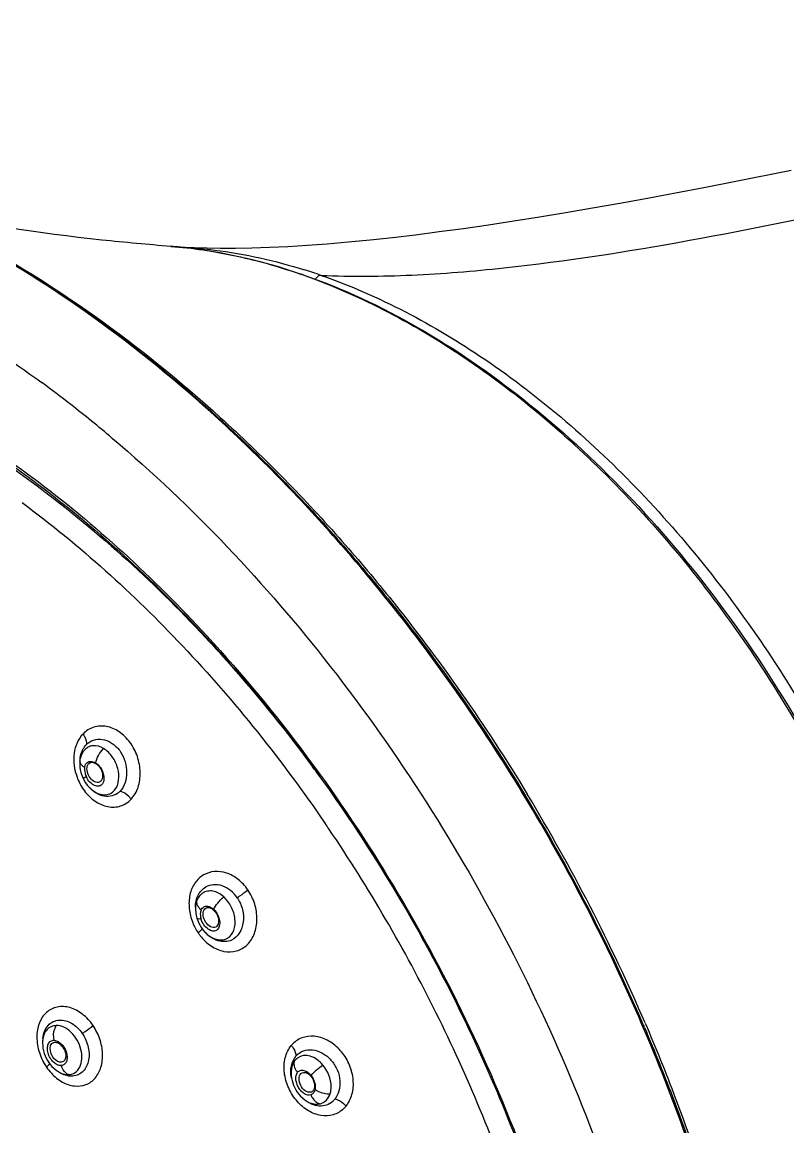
# Model space of a CAD drawing. Header units: millimetres. Extents: x 1241 to 1836, y -3 to 418.
# Drawn here: x 1638.67 to 1651.24, y 357.29 to 375.42 of the extents above; entities that cross this region are included whole.
import ezdxf

# ---------------------------------------------------------------- set-up
doc = ezdxf.new("R2010")
doc.units = ezdxf.units.MM
doc.header["$LTSCALE"] = 32.67
doc.layers.get('0').update_dxf_attribs({"linetype": 'CONTINUOUS'})
doc.layers.add('1', color=7, linetype='CONTINUOUS')

msp = doc.modelspace()

# ---------------------------------------------------------------- linework, layer by layer
at = {"color": 7, "linetype": 'Continuous'}
for p, q in [((1639.614, 363.295), (1639.612, 363.27)), ((1639.615, 363.306), (1639.614, 363.296)), ((1639.614, 363.296), (1639.614, 363.295)), ((1639.616, 363.312), (1639.615, 363.306)), ((1639.612, 363.27), (1639.612, 363.231)), ((1639.736, 362.901), (1639.769, 362.864)), ((1639.757, 362.876), (1639.757, 362.877)), ((1641.512, 360.86), (1641.512, 360.859)), ((1641.666, 360.87), (1641.67, 360.874)), ((1641.536, 360.717), (1641.55, 360.677)), ((1641.612, 360.559), (1641.638, 360.522)), ((1641.638, 360.522), (1641.668, 360.488)), ((1641.663, 360.493), (1641.662, 360.494)), ((1641.668, 360.488), (1641.669, 360.487)), ((1639.003, 358.703), (1639.002, 358.694)), ((1639.002, 358.694), (1639.002, 358.664)), ((1639.104, 358.349), (1639.129, 358.316)), ((1639.129, 358.316), (1639.156, 358.285)), ((1639.228, 358.22), (1639.229, 358.219)), ((1643.087, 358.099), (1643.087, 358.097)), ((1643.088, 358.093), (1643.087, 358.094)), ((1643.268, 357.766), (1643.273, 357.761)), ((1643.273, 357.761), (1643.273, 357.761))]:
    msp.add_line(p, q, dxfattribs=at)
for points in [[(1639.612, 363.231), (1639.614, 363.191), (1639.621, 363.148), (1639.631, 363.106), (1639.645, 363.063), (1639.663, 363.021), (1639.666, 363.015)], [(1639.666, 363.015), (1639.686, 362.976), (1639.709, 362.938), (1639.736, 362.901)], [(1641.512, 360.86), (1641.513, 360.84), (1641.515, 360.816), (1641.518, 360.791)], [(1641.518, 360.791), (1641.523, 360.766), (1641.529, 360.74), (1641.536, 360.717)], [(1641.55, 360.677), (1641.567, 360.637), (1641.588, 360.597), (1641.612, 360.559)], [(1639.002, 358.664), (1639.004, 358.624), (1639.009, 358.582), (1639.019, 358.539), (1639.031, 358.496), (1639.046, 358.457), (1639.063, 358.419), (1639.082, 358.383), (1639.104, 358.349)], [(1639.156, 358.285), (1639.187, 358.254), (1639.22, 358.226), (1639.228, 358.22)], [(1643.087, 358.097), (1643.096, 358.055), (1643.108, 358.014), (1643.122, 357.974), (1643.14, 357.935), (1643.16, 357.898), (1643.183, 357.863), (1643.209, 357.828), (1643.237, 357.795), (1643.268, 357.766)]]:
    msp.add_lwpolyline(points, dxfattribs=at)
for centre, radius, start, end in [((1639.897, 363.29), 0.278, 141.2751, 147.9325), ((1639.927, 363.359), 0.291, 134.9342, 135.8421), ((1639.936, 363.347), 0.306, 128.0272, 134.3727), ((1640.123, 363.269), 0.511, 172.0607, 179.0203), ((1639.699, 363.302), 0.0836, 172.8517, 177.3989), ((1639.702, 363.302), 0.0859, 177.4065, 182.5608), ((1639.836, 363.405), 0.259, 232.0802, 236.5934), ((1623.213, 348.292), 25.123, 35.8809, 36.4012), ((1640.426, 363.345), 0.914, 200.1057, 207.1991), ((1640.184, 363.238), 0.56, 220.282, 222.0019), ((1640.134, 363.206), 0.5, 223.125, 227.9487), ((1640.065, 362.997), 0.288, 311.6073, 317.5044), ((1622.816, 348.016), 25.236, 34.1454, 34.3875), ((1641.761, 360.932), 0.235, 124.1909, 131.6654), ((1642.051, 360.896), 0.541, 179.9029, 185.1516), ((1641.068, 361.041), 0.748, 310.7232, 312.1867), ((1642.307, 360.99), 0.911, 214.4405, 217.9765), ((1642.113, 360.885), 0.597, 221.0136, 221.7556), ((1642.019, 360.816), 0.481, 223.3029, 228.4904), ((1639.493, 358.694), 0.489, 174.1465, 175.9515), ((1639.413, 358.671), 0.411, 173.9093, 175.5278), ((1643.656, 358.206), 0.58, 190.2514, 191.1885), ((1643.388, 357.929), 0.0698, 294.5945, 305.5366), ((1643.66, 358.179), 0.57, 224.3138, 226.0029), ((1643.657, 358.176), 0.566, 226.0035, 227.0497), ((1643.504, 357.89), 0.226, 282.1167, 294.7941), ((1643.508, 357.878), 0.213, 295.2412, 303.4203), ((1643.548, 357.942), 0.316, 307.7124, 313.8237), ((1643.533, 357.956), 0.337, 313.9887, 321.5517), ((1643.625, 357.922), 0.46, 313.3306, 321.132)]:
    msp.add_arc(centre, radius, start, end, dxfattribs=at)
for points, knots in [([(1637.818, 368.558), (1638.159, 368.344), (1639.548, 367.396), (1640.802, 366.258), (1641.674, 365.324)], [0, 0, 0, 0, 0.239756, 1, 1, 1, 1]), ([(1638.666, 367.535), (1639.612, 366.834), (1641.42, 365.2), (1642.938, 363.298), (1643.642, 362.269)], [0, 0, 0, 0, 0.485781, 1, 1, 1, 1]), ([(1641.674, 365.324), (1641.829, 365.158), (1642.446, 364.476), (1643.023, 363.758), (1643.434, 363.2)], [0, 0, 0, 0, 0.246829, 1, 1, 1, 1]), ([(1640.456, 362.668), (1640.507, 362.723), (1640.586, 362.866), (1640.618, 363.114), (1640.57, 363.372), (1640.451, 363.606), (1640.272, 363.782), (1640.058, 363.879), (1639.836, 363.866), (1639.714, 363.788), (1639.666, 363.738)], [0, 0, 0, 0, 0.11874, 0.250031, 0.389828, 0.528974, 0.660734, 0.7805, 0.890193, 1, 1, 1, 1]), ([(1639.666, 363.738), (1639.585, 363.655), (1639.484, 363.408), (1639.522, 363.154), (1639.568, 363.03)], [0, 0, 0, 0, 0.469582, 1, 1, 1, 1]), ([(1639.666, 363.738), (1639.676, 363.724), (1639.708, 363.671), (1639.728, 363.605), (1639.719, 363.562)], [0, 0, 0, 0, 0.285244, 1, 1, 1, 1]), ([(1639.747, 363.587), (1639.784, 363.616), (1639.874, 363.658), (1640.027, 363.654), (1640.171, 363.577), (1640.29, 363.45), (1640.364, 363.284), (1640.398, 363.06), (1640.349, 362.88), (1640.277, 362.802)], [0, 0, 0, 0, 0.108267, 0.2199, 0.342078, 0.475401, 0.615507, 0.754558, 1, 1, 1, 1]), ([(1639.617, 363.339), (1639.62, 363.361), (1639.637, 363.441), (1639.677, 363.518), (1639.719, 363.562)], [0, 0, 0, 0, 0.266173, 1, 1, 1, 1]), ([(1640.004, 363.498), (1639.952, 363.53), (1639.859, 363.561), (1639.742, 363.525), (1639.699, 363.486), (1639.681, 363.464)], [0, 0, 0, 0, 0.519993, 0.757202, 1, 1, 1, 1]), ([(1639.877, 363.262), (1639.883, 363.306), (1639.917, 363.392), (1639.971, 363.466), (1640.004, 363.498)], [0, 0, 0, 0, 0.483017, 1, 1, 1, 1]), ([(1640.184, 362.817), (1640.262, 362.908), (1640.27, 363.137), (1640.158, 363.363), (1640.061, 363.465), (1640.004, 363.498)], [0, 0, 0, 0, 0.469938, 0.74379, 1, 1, 1, 1]), ([(1639.662, 363.438), (1639.656, 363.429), (1639.635, 363.39), (1639.621, 363.346), (1639.616, 363.312)], [0, 0, 0, 0, 0.238097, 1, 1, 1, 1]), ([(1639.676, 363.2), (1639.667, 363.207), (1639.639, 363.233), (1639.617, 363.27), (1639.616, 363.298)], [0, 0, 0, 0, 0.287868, 1, 1, 1, 1]), ([(1639.714, 363.247), (1639.722, 363.259), (1639.743, 363.279), (1639.802, 363.298), (1639.85, 363.28), (1639.877, 363.262)], [0, 0, 0, 0, 0.234453, 0.465858, 1, 1, 1, 1]), ([(1639.761, 363.252), (1639.77, 363.26), (1639.792, 363.274), (1639.833, 363.274), (1639.874, 363.257), (1639.899, 363.238), (1639.911, 363.226)], [0, 0, 0, 0, 0.214821, 0.441224, 0.702081, 1, 1, 1, 1]), ([(1639.693, 363.188), (1639.691, 363.176), (1639.688, 363.123), (1639.704, 363.07), (1639.721, 363.033)], [0, 0, 0, 0, 0.229842, 1, 1, 1, 1]), ([(1639.693, 363.188), (1639.694, 363.194), (1639.698, 363.214), (1639.706, 363.234), (1639.714, 363.247)], [0, 0, 0, 0, 0.267244, 1, 1, 1, 1]), ([(1639.918, 362.945), (1639.891, 362.941), (1639.827, 362.964), (1639.763, 363.039), (1639.726, 363.134), (1639.731, 363.204), (1639.745, 363.231)], [0, 0, 0, 0, 0.212706, 0.483628, 0.765555, 1, 1, 1, 1]), ([(1639.877, 363.262), (1639.904, 363.244), (1639.948, 363.201), (1639.988, 363.125), (1640.015, 363.034), (1640.01, 362.959), (1639.987, 362.923)], [0, 0, 0, 0, 0.257196, 0.464947, 0.666652, 1, 1, 1, 1]), ([(1639.911, 363.226), (1639.928, 363.21), (1639.978, 363.143), (1640.002, 363.041), (1639.973, 362.987)], [0, 0, 0, 0, 0.273054, 1, 1, 1, 1]), ([(1639.721, 363.033), (1639.713, 363.03), (1639.7, 363.025), (1639.682, 363.018), (1639.673, 363.016), (1639.666, 363.014), (1639.666, 363.015)], [0, 0, 0, 0, 0.41874, 0.734111, 0.928973, 1, 1, 1, 1]), ([(1639.987, 362.923), (1639.975, 362.904), (1639.931, 362.873), (1639.847, 362.888), (1639.774, 362.945), (1639.736, 363.002), (1639.721, 363.033)], [0, 0, 0, 0, 0.19985, 0.419222, 0.692077, 1, 1, 1, 1]), ([(1639.973, 362.987), (1639.97, 362.981), (1639.957, 362.962), (1639.935, 362.948), (1639.918, 362.945)], [0, 0, 0, 0, 0.264782, 1, 1, 1, 1]), ([(1639.689, 362.805), (1639.738, 362.739), (1639.853, 362.627), (1640.066, 362.53), (1640.287, 362.54), (1640.409, 362.618), (1640.456, 362.668)], [0, 0, 0, 0, 0.278951, 0.534029, 0.76812, 1, 1, 1, 1]), ([(1640.256, 362.782), (1640.224, 362.754), (1640.145, 362.712), (1640.01, 362.708), (1639.877, 362.762), (1639.802, 362.826), (1639.768, 362.863)], [0, 0, 0, 0, 0.232506, 0.468166, 0.722181, 1, 1, 1, 1]), ([(1639.799, 362.834), (1639.829, 362.807), (1639.894, 362.763), (1640.002, 362.733), (1640.108, 362.75), (1640.162, 362.792), (1640.184, 362.817)], [0, 0, 0, 0, 0.283624, 0.537548, 0.767613, 1, 1, 1, 1]), ([(1640.456, 362.668), (1640.445, 362.684), (1640.395, 362.74), (1640.33, 362.784), (1640.277, 362.802)], [0, 0, 0, 0, 0.25371, 1, 1, 1, 1]), ([(1647.971, 349.469), (1647.952, 350.539), (1647.716, 352.735), (1646.861, 355.996), (1645.531, 359.198), (1644.356, 361.216), (1643.702, 362.181)], [0, 0, 0, 0, 0.236263, 0.485691, 0.742459, 1, 1, 1, 1]), ([(1642.371, 361.181), (1642.326, 361.245), (1642.223, 361.357), (1642.032, 361.467), (1641.827, 361.495), (1641.634, 361.438), (1641.488, 361.296), (1641.407, 361.098), (1641.399, 360.869), (1641.437, 360.716), (1641.467, 360.642)], [0, 0, 0, 0, 0.136751, 0.263908, 0.380578, 0.491434, 0.604485, 0.726737, 0.859865, 1, 1, 1, 1]), ([(1641.51, 360.896), (1641.51, 360.965), (1641.537, 361.096), (1641.628, 361.199), (1641.681, 361.228)], [0, 0, 0, 0, 0.52954, 1, 1, 1, 1]), ([(1641.605, 361.107), (1641.598, 361.101), (1641.568, 361.071), (1641.547, 361.034), (1641.535, 361.005)], [0, 0, 0, 0, 0.240571, 1, 1, 1, 1]), ([(1641.589, 360.429), (1641.64, 360.364), (1641.755, 360.252), (1641.969, 360.157), (1642.19, 360.16), (1642.378, 360.272), (1642.495, 360.465), (1642.534, 360.702), (1642.495, 360.953), (1642.42, 361.11), (1642.371, 361.181)], [0, 0, 0, 0, 0.133629, 0.256285, 0.368776, 0.478443, 0.595151, 0.723081, 0.86013, 1, 1, 1, 1]), ([(1641.975, 361.066), (1641.948, 361.09), (1641.893, 361.13), (1641.8, 361.164), (1641.708, 361.165), (1641.653, 361.142), (1641.629, 361.126)], [0, 0, 0, 0, 0.283003, 0.539853, 0.774734, 1, 1, 1, 1]), ([(1642.196, 361.052), (1642.137, 361.138), (1642.01, 361.247), (1641.811, 361.274), (1641.72, 361.249), (1641.681, 361.228)], [0, 0, 0, 0, 0.534391, 0.77399, 1, 1, 1, 1]), ([(1642.196, 361.052), (1642.211, 361.062), (1642.272, 361.102), (1642.33, 361.145), (1642.371, 361.181)], [0, 0, 0, 0, 0.256315, 1, 1, 1, 1]), ([(1641.535, 361.005), (1641.531, 360.994), (1641.516, 360.947), (1641.511, 360.897), (1641.512, 360.86)], [0, 0, 0, 0, 0.238338, 1, 1, 1, 1]), ([(1641.562, 360.899), (1641.556, 360.907), (1641.539, 360.94), (1641.531, 360.979), (1641.535, 361.005)], [0, 0, 0, 0, 0.276574, 1, 1, 1, 1]), ([(1641.811, 360.858), (1641.827, 360.897), (1641.876, 360.972), (1641.939, 361.036), (1641.975, 361.066)], [0, 0, 0, 0, 0.469693, 1, 1, 1, 1]), ([(1642.044, 360.393), (1642.088, 360.421), (1642.16, 360.523), (1642.172, 360.713), (1642.109, 360.906), (1642.027, 361.021), (1641.975, 361.066)], [0, 0, 0, 0, 0.209661, 0.455315, 0.728706, 1, 1, 1, 1]), ([(1642.196, 361.052), (1642.237, 360.993), (1642.294, 360.861), (1642.307, 360.655), (1642.247, 360.47), (1642.157, 360.382), (1642.105, 360.357)], [0, 0, 0, 0, 0.27425, 0.539919, 0.78186, 1, 1, 1, 1]), ([(1641.603, 360.849), (1641.599, 360.838), (1641.585, 360.79), (1641.593, 360.739), (1641.604, 360.702)], [0, 0, 0, 0, 0.222859, 1, 1, 1, 1]), ([(1641.603, 360.849), (1641.605, 360.853), (1641.613, 360.87), (1641.626, 360.886), (1641.637, 360.894)], [0, 0, 0, 0, 0.264916, 1, 1, 1, 1]), ([(1641.824, 360.564), (1641.794, 360.559), (1641.724, 360.587), (1641.658, 360.673), (1641.626, 360.776), (1641.645, 360.85), (1641.666, 360.87)], [0, 0, 0, 0, 0.218872, 0.500108, 0.781308, 1, 1, 1, 1]), ([(1641.637, 360.894), (1641.652, 360.905), (1641.677, 360.914), (1641.702, 360.913), (1641.709, 360.912)], [0, 0, 0, 0, 0.73556, 1, 1, 1, 1]), ([(1641.666, 360.87), (1641.676, 360.88), (1641.704, 360.894), (1641.754, 360.889), (1641.801, 360.861), (1641.829, 360.832), (1641.841, 360.815)], [0, 0, 0, 0, 0.205619, 0.429925, 0.696381, 1, 1, 1, 1]), ([(1641.709, 360.912), (1641.718, 360.911), (1641.756, 360.902), (1641.79, 360.879), (1641.811, 360.858)], [0, 0, 0, 0, 0.224634, 1, 1, 1, 1]), ([(1641.811, 360.858), (1641.836, 360.835), (1641.869, 360.792), (1641.895, 360.727), (1641.911, 360.664), (1641.912, 360.59), (1641.884, 360.538), (1641.865, 360.522)], [0, 0, 0, 0, 0.277625, 0.419817, 0.557443, 0.80187, 1, 1, 1, 1]), ([(1641.841, 360.815), (1641.855, 360.796), (1641.894, 360.729), (1641.903, 360.623), (1641.862, 360.584)], [0, 0, 0, 0, 0.293878, 1, 1, 1, 1]), ([(1641.604, 360.702), (1641.588, 360.701), (1641.566, 360.7), (1641.538, 360.71), (1641.536, 360.717)], [0, 0, 0, 0, 0.663125, 1, 1, 1, 1]), ([(1641.865, 360.522), (1641.847, 360.508), (1641.792, 360.496), (1641.713, 360.533), (1641.645, 360.605), (1641.614, 360.668), (1641.604, 360.702)], [0, 0, 0, 0, 0.192077, 0.423723, 0.703371, 1, 1, 1, 1]), ([(1641.57, 360.487), (1641.581, 360.498), (1641.599, 360.515), (1641.615, 360.535), (1641.618, 360.543)], [0, 0, 0, 0, 0.628415, 1, 1, 1, 1]), ([(1642.105, 360.357), (1642.072, 360.342), (1641.996, 360.324), (1641.833, 360.346), (1641.725, 360.424), (1641.668, 360.487)], [0, 0, 0, 0, 0.229318, 0.470107, 1, 1, 1, 1]), ([(1641.7, 360.456), (1641.727, 360.433), (1641.782, 360.394), (1641.874, 360.359), (1641.965, 360.357), (1642.02, 360.378), (1642.044, 360.393)], [0, 0, 0, 0, 0.282752, 0.54042, 0.774511, 1, 1, 1, 1]), ([(1639.83, 358.956), (1639.782, 359.026), (1639.671, 359.148), (1639.463, 359.261), (1639.243, 359.278), (1639.051, 359.181), (1638.931, 358.994), (1638.895, 358.757), (1638.938, 358.505), (1639.016, 358.346), (1639.066, 358.273)], [0, 0, 0, 0, 0.137318, 0.262018, 0.373437, 0.479299, 0.592007, 0.718751, 0.857313, 1, 1, 1, 1]), ([(1639.226, 358.954), (1639.198, 358.953), (1639.141, 358.942), (1639.043, 358.87), (1639.011, 358.776), (1639.004, 358.714)], [0, 0, 0, 0, 0.238699, 0.474173, 1, 1, 1, 1]), ([(1639.007, 358.744), (1639.015, 358.82), (1639.055, 358.935), (1639.174, 359.025), (1639.243, 359.042), (1639.278, 359.044)], [0, 0, 0, 0, 0.524628, 0.762263, 1, 1, 1, 1]), ([(1639.147, 358.172), (1639.199, 358.115), (1639.315, 358.021), (1639.516, 357.949), (1639.718, 357.97), (1639.88, 358.087), (1639.975, 358.275), (1639.998, 358.501), (1639.951, 358.738), (1639.877, 358.887), (1639.83, 358.956)], [0, 0, 0, 0, 0.133183, 0.253228, 0.362163, 0.469595, 0.586043, 0.715904, 0.856253, 1, 1, 1, 1]), ([(1639.192, 358.712), (1639.178, 358.773), (1639.182, 358.862), (1639.216, 358.937), (1639.226, 358.954)], [0, 0, 0, 0, 0.760497, 1, 1, 1, 1]), ([(1639.426, 358.149), (1639.464, 358.151), (1639.544, 358.174), (1639.625, 358.275), (1639.656, 358.412), (1639.638, 358.566), (1639.577, 358.716), (1639.48, 358.843), (1639.362, 358.932), (1639.269, 358.955), (1639.226, 358.954)], [0, 0, 0, 0, 0.101662, 0.207863, 0.328842, 0.466555, 0.612496, 0.755691, 0.886701, 1, 1, 1, 1]), ([(1639.278, 359.044), (1639.347, 359.048), (1639.499, 359.001), (1639.609, 358.892), (1639.653, 358.826)], [0, 0, 0, 0, 0.463686, 1, 1, 1, 1]), ([(1639.653, 358.826), (1639.67, 358.836), (1639.731, 358.876), (1639.79, 358.92), (1639.83, 358.956)], [0, 0, 0, 0, 0.261205, 1, 1, 1, 1]), ([(1639.653, 358.826), (1639.701, 358.757), (1639.766, 358.604), (1639.773, 358.369), (1639.685, 358.202), (1639.571, 358.134), (1639.507, 358.123), (1639.476, 358.123)], [0, 0, 0, 0, 0.286879, 0.554392, 0.784388, 0.891555, 1, 1, 1, 1]), ([(1643.984, 357.633), (1644.028, 357.689), (1644.097, 357.828), (1644.113, 358.066), (1644.052, 358.309), (1643.921, 358.528), (1643.737, 358.693), (1643.523, 358.784), (1643.303, 358.784), (1643.177, 358.716), (1643.127, 358.672)], [0, 0, 0, 0, 0.116842, 0.244551, 0.38108, 0.51988, 0.653682, 0.777468, 0.891004, 1, 1, 1, 1]), ([(1639.309, 358.297), (1639.262, 358.293), (1639.188, 358.338), (1639.125, 358.421), (1639.089, 358.501), (1639.078, 358.581), (1639.09, 358.653), (1639.132, 358.705), (1639.173, 358.714), (1639.192, 358.712)], [0, 0, 0, 0, 0.238501, 0.386744, 0.538316, 0.679036, 0.799855, 0.901091, 1, 1, 1, 1]), ([(1639.172, 358.435), (1639.159, 358.454), (1639.124, 358.52), (1639.117, 358.62), (1639.156, 358.659)], [0, 0, 0, 0, 0.294984, 1, 1, 1, 1]), ([(1639.156, 358.659), (1639.167, 358.67), (1639.202, 358.686), (1639.238, 358.677), (1639.254, 358.67)], [0, 0, 0, 0, 0.46903, 1, 1, 1, 1]), ([(1639.192, 358.712), (1639.238, 358.709), (1639.306, 358.666), (1639.365, 358.584), (1639.397, 358.509), (1639.409, 358.432), (1639.399, 358.364), (1639.364, 358.312), (1639.327, 358.298), (1639.309, 358.297)], [0, 0, 0, 0, 0.243354, 0.3908, 0.540521, 0.680179, 0.801477, 0.9036, 1, 1, 1, 1]), ([(1639.254, 358.67), (1639.262, 358.666), (1639.294, 358.648), (1639.321, 358.62), (1639.337, 358.596)], [0, 0, 0, 0, 0.22947, 1, 1, 1, 1]), ([(1639.337, 358.596), (1639.353, 358.573), (1639.377, 358.522), (1639.387, 358.446), (1639.369, 358.379), (1639.331, 358.356), (1639.313, 358.353)], [0, 0, 0, 0, 0.302243, 0.57941, 0.80644, 1, 1, 1, 1]), ([(1643.184, 357.709), (1643.126, 357.774), (1643.03, 357.924), (1642.958, 358.174), (1642.969, 358.422), (1643.037, 358.568), (1643.084, 358.626)], [0, 0, 0, 0, 0.265833, 0.528685, 0.775275, 1, 1, 1, 1]), ([(1643.084, 358.626), (1643.096, 358.613), (1643.136, 358.563), (1643.164, 358.497), (1643.16, 358.452)], [0, 0, 0, 0, 0.285212, 1, 1, 1, 1]), ([(1643.195, 358.488), (1643.23, 358.518), (1643.321, 358.561), (1643.476, 358.558), (1643.627, 358.493), (1643.758, 358.377), (1643.849, 358.222), (1643.892, 358.051), (1643.876, 357.884), (1643.828, 357.786), (1643.797, 357.746)], [0, 0, 0, 0, 0.108354, 0.222306, 0.346948, 0.481053, 0.619682, 0.755977, 0.883444, 1, 1, 1, 1]), ([(1639.313, 358.353), (1639.302, 358.351), (1639.244, 358.354), (1639.197, 358.399), (1639.172, 358.435)], [0, 0, 0, 0, 0.210394, 1, 1, 1, 1]), ([(1643.086, 358.103), (1643.074, 358.166), (1643.073, 358.29), (1643.123, 358.407), (1643.16, 358.452)], [0, 0, 0, 0, 0.524827, 1, 1, 1, 1]), ([(1643.602, 358.307), (1643.574, 358.341), (1643.512, 358.401), (1643.401, 358.456), (1643.288, 358.469), (1643.219, 358.444), (1643.191, 358.424)], [0, 0, 0, 0, 0.286399, 0.547208, 0.781262, 1, 1, 1, 1]), ([(1639.066, 358.273), (1639.078, 358.283), (1639.097, 358.301), (1639.114, 358.321), (1639.118, 358.331)], [0, 0, 0, 0, 0.609478, 1, 1, 1, 1]), ([(1639.476, 358.123), (1639.457, 358.123), (1639.375, 358.131), (1639.299, 358.168), (1639.249, 358.206)], [0, 0, 0, 0, 0.234741, 1, 1, 1, 1]), ([(1639.426, 358.149), (1639.413, 358.155), (1639.358, 358.19), (1639.324, 358.25), (1639.309, 358.297)], [0, 0, 0, 0, 0.227016, 1, 1, 1, 1]), ([(1643.133, 358.365), (1643.109, 358.329), (1643.076, 358.24), (1643.079, 358.147), (1643.087, 358.099)], [0, 0, 0, 0, 0.467607, 1, 1, 1, 1]), ([(1643.187, 358.188), (1643.177, 358.201), (1643.142, 358.253), (1643.125, 358.32), (1643.133, 358.365)], [0, 0, 0, 0, 0.271869, 1, 1, 1, 1]), ([(1643.187, 358.188), (1643.198, 358.202), (1643.232, 358.226), (1643.296, 358.222), (1643.358, 358.19), (1643.394, 358.154), (1643.41, 358.133)], [0, 0, 0, 0, 0.209061, 0.432143, 0.695858, 1, 1, 1, 1]), ([(1643.41, 358.133), (1643.434, 358.165), (1643.496, 358.226), (1643.564, 358.281), (1643.602, 358.307)], [0, 0, 0, 0, 0.459646, 1, 1, 1, 1]), ([(1643.723, 357.837), (1643.735, 357.874), (1643.755, 358.04), (1643.685, 358.21), (1643.602, 358.307)], [0, 0, 0, 0, 0.230421, 1, 1, 1, 1]), ([(1639.268, 358.193), (1639.281, 358.185), (1639.33, 358.16), (1639.386, 358.148), (1639.426, 358.149)], [0, 0, 0, 0, 0.26792, 1, 1, 1, 1]), ([(1643.404, 357.817), (1643.388, 357.812), (1643.35, 357.811), (1643.295, 357.836), (1643.244, 357.879), (1643.201, 357.937), (1643.171, 358.005), (1643.153, 358.089), (1643.164, 358.157), (1643.187, 358.188)], [0, 0, 0, 0, 0.09885, 0.213505, 0.345984, 0.489489, 0.634961, 0.773661, 1, 1, 1, 1]), ([(1643.4, 357.86), (1643.37, 357.855), (1643.299, 357.882), (1643.234, 357.969), (1643.201, 358.072), (1643.22, 358.146), (1643.242, 358.167)], [0, 0, 0, 0, 0.218595, 0.49998, 0.781374, 1, 1, 1, 1]), ([(1643.262, 358.181), (1643.288, 358.193), (1643.341, 358.183), (1643.392, 358.143), (1643.416, 358.113), (1643.427, 358.096)], [0, 0, 0, 0, 0.427082, 0.699614, 1, 1, 1, 1]), ([(1643.41, 358.133), (1643.436, 358.1), (1643.473, 358.027), (1643.482, 357.943), (1643.474, 357.906)], [0, 0, 0, 0, 0.526679, 1, 1, 1, 1]), ([(1643.427, 358.096), (1643.44, 358.076), (1643.459, 358.034), (1643.471, 357.97), (1643.463, 357.912), (1643.441, 357.882), (1643.428, 357.872)], [0, 0, 0, 0, 0.291848, 0.566071, 0.801937, 1, 1, 1, 1]), ([(1643.474, 357.906), (1643.469, 357.886), (1643.455, 357.848), (1643.421, 357.823), (1643.404, 357.817)], [0, 0, 0, 0, 0.532763, 1, 1, 1, 1]), ([(1643.474, 357.906), (1643.49, 357.894), (1643.566, 357.85), (1643.657, 357.832), (1643.723, 357.837)], [0, 0, 0, 0, 0.235703, 1, 1, 1, 1]), ([(1643.625, 357.7), (1643.636, 357.708), (1643.681, 357.744), (1643.71, 357.796), (1643.723, 357.837)], [0, 0, 0, 0, 0.240503, 1, 1, 1, 1]), ([(1643.941, 357.587), (1643.894, 357.543), (1643.774, 357.474), (1643.563, 357.466), (1643.355, 357.549), (1643.237, 357.649), (1643.184, 357.709)], [0, 0, 0, 0, 0.22809, 0.464318, 0.721575, 1, 1, 1, 1]), ([(1643.742, 357.692), (1643.71, 357.668), (1643.635, 357.633), (1643.508, 357.629), (1643.381, 357.675), (1643.306, 357.729), (1643.272, 357.761)], [0, 0, 0, 0, 0.229004, 0.466607, 0.723889, 1, 1, 1, 1]), ([(1643.273, 357.761), (1643.314, 357.725), (1643.4, 357.669), (1643.506, 357.659), (1643.551, 357.669)], [0, 0, 0, 0, 0.534788, 1, 1, 1, 1]), ([(1643.404, 357.817), (1643.411, 357.8), (1643.444, 357.738), (1643.502, 357.685), (1643.551, 357.669)], [0, 0, 0, 0, 0.266539, 1, 1, 1, 1]), ([(1643.984, 357.633), (1643.971, 357.647), (1643.917, 357.697), (1643.85, 357.734), (1643.797, 357.746)], [0, 0, 0, 0, 0.256028, 1, 1, 1, 1])]:
    msp.add_open_spline(points, degree=3, knots=knots, dxfattribs=at)
for points in [[(1639.745, 363.231), (1639.749, 363.239), (1639.755, 363.246), (1639.761, 363.252)], [(1639.613, 362.927), (1639.635, 362.884), (1639.66, 362.843), (1639.689, 362.805)], [(1641.603, 360.849), (1641.587, 360.864), (1641.573, 360.88), (1641.562, 360.899)], [(1641.467, 360.642), (1641.49, 360.584), (1641.52, 360.527), (1641.556, 360.474)], [(1641.862, 360.584), (1641.852, 360.573), (1641.838, 360.566), (1641.824, 360.564)], [(1643.084, 358.626), (1643.097, 358.643), (1643.111, 358.658), (1643.127, 358.672)], [(1643.133, 358.365), (1643.148, 358.387), (1643.168, 358.408), (1643.191, 358.424)], [(1643.195, 358.488), (1643.182, 358.477), (1643.17, 358.465), (1643.16, 358.452)], [(1639.066, 358.273), (1639.091, 358.237), (1639.118, 358.204), (1639.147, 358.172)], [(1639.229, 358.219), (1639.242, 358.21), (1639.255, 358.201), (1639.268, 358.193)], [(1643.242, 358.167), (1643.248, 358.173), (1643.255, 358.178), (1643.262, 358.181)], [(1643.417, 357.866), (1643.411, 357.863), (1643.406, 357.862), (1643.4, 357.86)]]:
    msp.add_open_spline(points, degree=3, dxfattribs=at)
at = {"layer": '1', "color": 7, "linetype": 'Continuous'}
for p, q in [((1641.342, 371.723), (1641.25, 371.726)), ((1641.342, 371.723), (1641.342, 371.723)), ((1640.141, 368.592), (1640.149, 368.585)), ((1640.142, 368.595), (1640.15, 368.588))]:
    msp.add_line(p, q, dxfattribs=at)
msp.add_lwpolyline([(1651.286, 372.985), (1650.325, 372.792), (1649.854, 372.7), (1649.388, 372.611), (1648.929, 372.525), (1648.476, 372.443), (1648.03, 372.364), (1647.591, 372.289), (1647.16, 372.217), (1646.736, 372.15), (1646.319, 372.087), (1645.912, 372.029), (1645.513, 371.975), (1645.124, 371.925), (1644.745, 371.881), (1644.377, 371.841), (1644.02, 371.807), (1643.675, 371.777), (1643.344, 371.753), (1643.026, 371.733), (1642.724, 371.719), (1642.439, 371.71), (1642.171, 371.705), (1641.923, 371.705), (1641.697, 371.708), (1641.492, 371.715), (1641.342, 371.723)], dxfattribs=at)
for centre, radius, start, end in [((1640.545, 364.289), 7.472, 83.2851, 85.6753), ((1640.525, 364.108), 7.654, 82.8532, 83.2927), ((1640.024, 362.026), 9.799, 70.6124, 70.8065), ((1640.03, 361.942), 9.881, 70.8065, 71.0028), ((1640.486, 362.394), 9.391, 70.8018, 72.5455), ((1626.679, 352.716), 20.817, 52.1047, 53.7485), ((1626.124, 352.002), 21.721, 49.8092, 52.1074), ((1620.62, 346.81), 30.748, 23.319, 31.1889), ((1620.819, 346.913), 30.562, 23.2894, 31.2175), ((1620.573, 346.786), 30.782, 23.3254, 31.1818), ((1620.839, 346.907), 30.508, 23.1988, 23.3148)]:
    msp.add_arc(centre, radius, start, end, dxfattribs=at)
for points, knots in [([(1643.574, 371.263), (1644.07, 371.241), (1645.072, 371.251), (1647.094, 371.417), (1649.641, 371.817), (1652.697, 372.449), (1655.763, 373.151), (1658.83, 373.861), (1661.894, 374.523), (1664.946, 375.079), (1666.988, 375.337), (1668.004, 375.419)], [0, 0, 0, 0, 0.059974, 0.120935, 0.245067, 0.37112, 0.498077, 0.625141, 0.751605, 0.876796, 1, 1, 1, 1]), ([(1643.825, 366.932), (1643.213, 367.625), (1641.945, 368.921), (1639.292, 371.089), (1637.069, 372.323), (1635.546, 372.861)], [0, 0, 0, 0, 0.270038, 0.528189, 1, 1, 1, 1]), ([(1635.548, 372.866), (1637.073, 372.331), (1639.299, 371.099), (1641.955, 368.933), (1643.225, 367.637), (1643.838, 366.943)], [0, 0, 0, 0, 0.471706, 0.729885, 1, 1, 1, 1]), ([(1635.55, 372.868), (1637.082, 372.335), (1639.316, 371.107), (1641.98, 368.945), (1643.25, 367.653), (1643.863, 366.963)], [0, 0, 0, 0, 0.473161, 0.730865, 1, 1, 1, 1]), ([(1641.108, 371.739), (1640.731, 371.768), (1639.315, 371.897), (1637.907, 372.113), (1636.886, 372.325)], [0, 0, 0, 0, 0.266549, 1, 1, 1, 1]), ([(1634.598, 371.868), (1634.972, 371.738), (1636.521, 371.122), (1637.964, 370.255), (1638.988, 369.504)], [0, 0, 0, 0, 0.237494, 1, 1, 1, 1]), ([(1641.108, 371.739), (1641.285, 371.726), (1642.01, 371.645), (1642.723, 371.465), (1643.246, 371.285)], [0, 0, 0, 0, 0.242108, 1, 1, 1, 1]), ([(1641.342, 371.723), (1641.503, 371.713), (1642.167, 371.652), (1642.821, 371.504), (1643.303, 371.352)], [0, 0, 0, 0, 0.241913, 1, 1, 1, 1]), ([(1641.477, 371.702), (1641.623, 371.684), (1642.223, 371.591), (1642.811, 371.432), (1643.245, 371.28)], [0, 0, 0, 0, 0.242627, 1, 1, 1, 1]), ([(1643.276, 371.27), (1644.235, 370.932), (1646.151, 369.909), (1648.692, 367.694), (1650.909, 364.866), (1652.645, 361.621), (1653.783, 358.186), (1654.175, 355.293), (1654.102, 353.103), (1653.797, 351.167), (1653.288, 349.804), (1652.812, 349.018)], [0, 0, 0, 0, 0.114002, 0.24057, 0.376037, 0.515038, 0.651603, 0.780176, 0.840204, 0.896906, 1, 1, 1, 1]), ([(1643.278, 371.274), (1644.584, 370.819), (1646.472, 369.692), (1648.641, 367.697), (1650.177, 365.868), (1651.517, 363.819), (1652.971, 360.909), (1653.682, 358.552), (1653.937, 356.967)], [0, 0, 0, 0, 0.223287, 0.346567, 0.475409, 0.607671, 0.740923, 1, 1, 1, 1]), ([(1643.574, 371.263), (1643.566, 371.263), (1643.525, 371.257), (1643.494, 371.225), (1643.477, 371.199)], [0, 0, 0, 0, 0.214364, 1, 1, 1, 1]), ([(1643.574, 371.263), (1644.524, 370.932), (1646.424, 369.922), (1648.943, 367.729), (1650.759, 365.41), (1651.993, 363.32), (1653.047, 361.122), (1653.972, 358.301), (1654.35, 355.436), (1654.264, 353.272), (1654.02, 351.791), (1653.597, 350.442), (1653.187, 349.624), (1652.954, 349.25)], [0, 0, 0, 0, 0.113967, 0.24059, 0.376171, 0.445729, 0.515414, 0.651995, 0.780456, 0.84036, 0.896923, 0.950061, 1, 1, 1, 1]), ([(1637.833, 368.645), (1638.175, 368.424), (1639.568, 367.454), (1640.826, 366.296), (1641.7, 365.348)], [0, 0, 0, 0, 0.24004, 1, 1, 1, 1]), ([(1637.84, 368.592), (1638.179, 368.375), (1639.562, 367.416), (1640.812, 366.27), (1641.681, 365.331)], [0, 0, 0, 0, 0.239637, 1, 1, 1, 1]), ([(1640.15, 368.588), (1641.467, 367.475), (1643.912, 364.879), (1646.798, 360.344), (1648.83, 355.365), (1649.535, 351.867), (1649.683, 350.147)], [0, 0, 0, 0, 0.243843, 0.49981, 0.755877, 1, 1, 1, 1]), ([(1646.908, 362.724), (1646.68, 363.101), (1645.746, 364.57), (1644.685, 365.959), (1643.825, 366.932)], [0, 0, 0, 0, 0.253402, 1, 1, 1, 1]), ([(1643.838, 366.943), (1644.122, 366.622), (1645.244, 365.291), (1646.244, 363.856), (1646.923, 362.733)], [0, 0, 0, 0, 0.246196, 1, 1, 1, 1]), ([(1643.862, 366.964), (1644.147, 366.643), (1645.273, 365.312), (1646.275, 363.876), (1646.956, 362.753)], [0, 0, 0, 0, 0.24624, 1, 1, 1, 1]), ([(1641.681, 365.331), (1642.539, 364.403), (1644.126, 362.379), (1646.039, 359.026), (1647.443, 355.455), (1648.009, 352.978), (1648.18, 351.749)], [0, 0, 0, 0, 0.248417, 0.503119, 0.756217, 1, 1, 1, 1]), ([(1641.7, 365.348), (1642.863, 364.086), (1644.937, 361.279), (1646.433, 358.13), (1647.023, 356.485)], [0, 0, 0, 0, 0.49542, 1, 1, 1, 1]), ([(1650.476, 354.021), (1650.379, 354.438), (1649.946, 356.124), (1649.359, 357.77), (1648.839, 358.974)], [0, 0, 0, 0, 0.246209, 1, 1, 1, 1]), ([(1648.88, 358.925), (1649.052, 358.524), (1649.696, 356.928), (1650.203, 355.276), (1650.492, 354.025)], [0, 0, 0, 0, 0.2534, 1, 1, 1, 1]), ([(1648.891, 358.996), (1649.065, 358.591), (1649.719, 356.975), (1650.232, 355.301), (1650.523, 354.033)], [0, 0, 0, 0, 0.253333, 1, 1, 1, 1])]:
    msp.add_open_spline(points, degree=3, knots=knots, dxfattribs=at)

doc.saveas('drawing.dxf')
